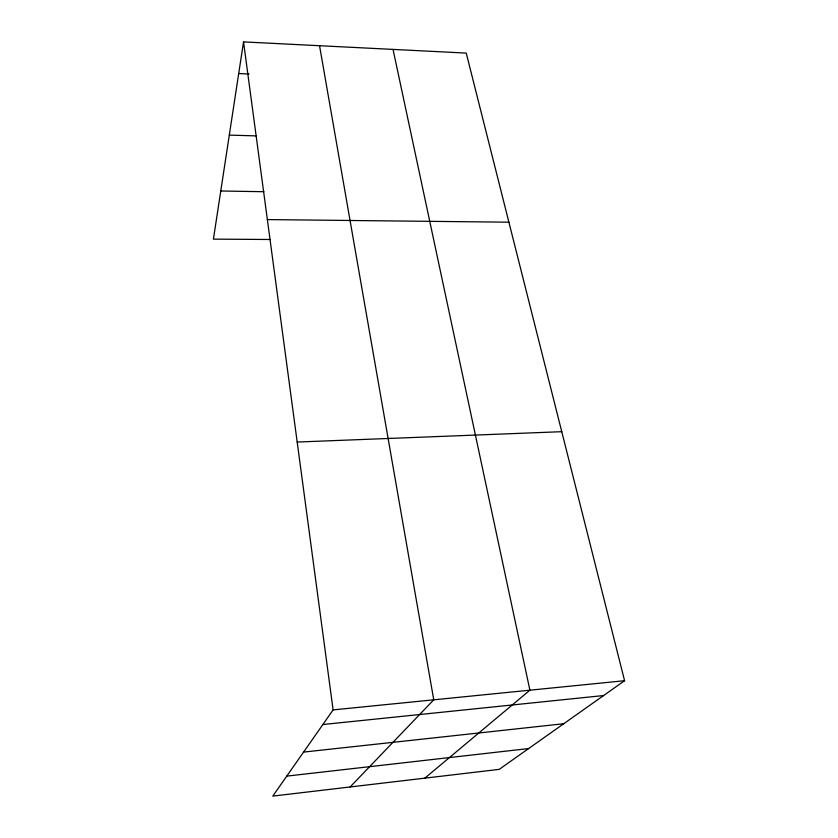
<?xml version="1.0" encoding="UTF-8"?>
<svg xmlns="http://www.w3.org/2000/svg" width="838" height="838" viewBox="0 0 838 838"><rect width="100%" height="100%" fill="white"/><g stroke="black" fill="none" stroke-linecap="round" stroke-linejoin="round"><path stroke-width="1.26" d="M243.533 41.9L333.105 709.901L272.79 796.1L499.207 769.368L624.582 680.707L466.232 53.077L243.533 41.9L213.418 239.134L270.161 239.49M350.127 786.966L433.749 699.824L319.54 45.713M424.845 778.146L529.899 690.187L393.032 49.4M286.774 776.114L528.652 748.544M303.597 752.084L563.744 723.728M322.871 724.524L603.601 695.55M333.105 709.901L624.582 680.707M297.186 442.045L561.764 431.685M267.364 219.587L508.907 222.196M220.761 190.991L263.907 191.724M229.298 135.107L256.281 135.903M238.704 73.535L249.054 73.985"/></g></svg>
